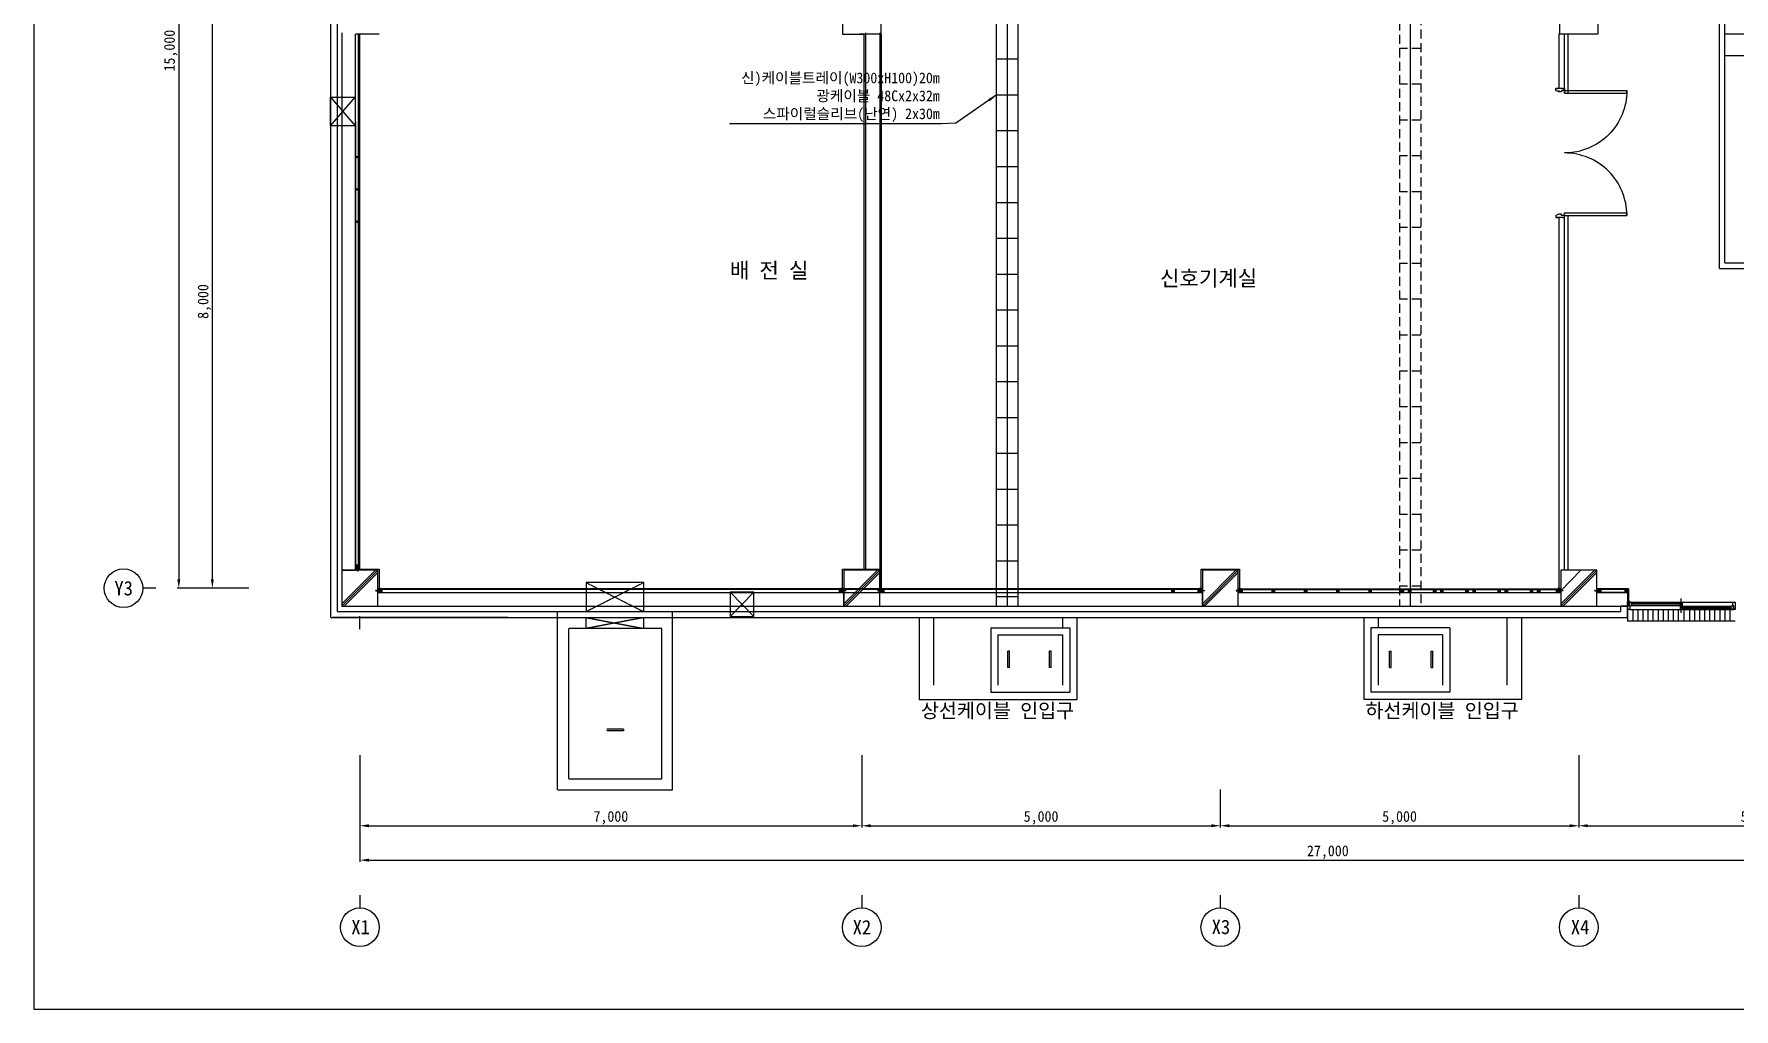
# Model space of a CAD drawing. Header units: millimetres. Extents: x 201927 to 251817, y -167087 to -100284.
# Drawn here: x 204098 to 227809, y -167087 to -153485 of the extents above; entities that cross this region are included whole.
import ezdxf
from ezdxf.enums import TextEntityAlignment as Align

# ---------------------------------------------------------------- set-up
doc = ezdxf.new("R2010")
doc.units = ezdxf.units.MM
doc.linetypes.add('HIDDEN', pattern=[0.375, 0.25, -0.125])
doc.linetypes.add('HIDDEN2', pattern=[0.1875, 0.125, -0.0625])
for name, color, linetype in [('TT-CABL', 4, 'Continuous'), ('TT-TRAY', 4, 'Continuous'), ('TZ-BASE', 253, 'Continuous'), ('TZ-DIMS', 1, 'Continuous'), ('TZ-LEAL', 1, 'Continuous'), ('TZ-LEAT', 3, 'Continuous'), ('TZ-TEX2', 3, 'Continuous')]:
    doc.layers.add(name, color=color, linetype=linetype)
doc.layers.add('TX-PAPR', color=2, linetype='Continuous', plot=False)
doc.styles.get("Standard").update_dxf_attribs({"font": 'GulimChe.ttf'})
doc.linetypes.add('BATTINB', pattern='A,0,-0.0025,[134,GulimChe.ttf,S=0.0025,R=0,X=-0.0025,Y=0.01],-0.005,[134,GulimChe.ttf,S=0.0025,R=180,X=0.0025,Y=0.01],-0.0025', length=0.01)
doc.dimstyles.new('D50', dxfattribs={"dimscale": 50, "dimtxt": 3, "dimasz": 2.5, "dimexe": 0.5, "dimexo": 0.5, "dimgap": 0.5, "dimtad": 1, "dimdec": 0, "dimzin": 1, "dimdsep": 46, "dimlunit": 6, "dimtxsty": 'Standard', "dimcen": 1, "dimclrd": 1, "dimclre": 1, "dimclrt": 3, "dimadec": 0, "dimazin": 0, "dimtfac": 1, "dimtdec": 0, "dimtix": 1, "dimtmove": 2, "dimatfit": 3, "dimfxl": 0, "dimtvp": 2, "dimlwd": -1, "dimlwe": -1, "dimarcsym": 0})

# ---------------------------------------------------------------- blocks, each defined once
blk = doc.blocks.new('*D13')
at = {"layer": 'DEFPOINTS', "color": 0, "ltscale": 0.1}
for p in [(225644, -164000), (230644, -164000), (230644, -164530)]:
    blk.add_point(p, dxfattribs=at)
at = {"layer": 'TZ-DIMS', "color": 1, "ltscale": 0.1}
for p, q in [((225644, -164025), (225644, -164555)), ((230644, -164025), (230644, -164555)), ((225769, -164530), (230519, -164530))]:
    blk.add_line(p, q, dxfattribs=at)
for points in [[(225769, -164509), (225769, -164551), (225644, -164530)], [(230519, -164509), (230519, -164551), (230644, -164530)]]:
    blk.add_solid(points, dxfattribs=at)
at = {"layer": 'TZ-DIMS', "color": 3, "ltscale": 0.1, "insert": (228144, -164419), "char_height": 150, "attachment_point": 5}
blk.add_mtext('5,000', dxfattribs=at)
blk = doc.blocks.new('*D14')
at = {"layer": 'DEFPOINTS', "color": 0, "ltscale": 0.1}
for p in [(215644, -163971), (220644, -164000), (220644, -164530)]:
    blk.add_point(p, dxfattribs=at)
at = {"layer": 'TZ-DIMS', "color": 1, "ltscale": 0.1}
for p, q in [((215644, -163996), (215644, -164555)), ((220644, -164025), (220644, -164555)), ((215769, -164530), (220519, -164530))]:
    blk.add_line(p, q, dxfattribs=at)
for points in [[(215769, -164509), (215769, -164551), (215644, -164530)], [(220519, -164509), (220519, -164551), (220644, -164530)]]:
    blk.add_solid(points, dxfattribs=at)
at = {"layer": 'TZ-DIMS', "color": 3, "ltscale": 0.1, "insert": (218144, -164419), "char_height": 150, "attachment_point": 5}
blk.add_mtext('5,000', dxfattribs=at)
blk = doc.blocks.new('*D15')
at = {"layer": 'DEFPOINTS', "color": 0, "ltscale": 0.1}
for p in [(220644, -164000), (225644, -164000), (225644, -164530)]:
    blk.add_point(p, dxfattribs=at)
at = {"layer": 'TZ-DIMS', "color": 1, "ltscale": 0.1}
for p, q in [((220644, -164025), (220644, -164555)), ((225644, -164025), (225644, -164555)), ((220769, -164530), (225519, -164530))]:
    blk.add_line(p, q, dxfattribs=at)
for points in [[(220769, -164509), (220769, -164551), (220644, -164530)], [(225519, -164509), (225519, -164551), (225644, -164530)]]:
    blk.add_solid(points, dxfattribs=at)
at = {"layer": 'TZ-DIMS', "color": 3, "ltscale": 0.1, "insert": (223144, -164419), "char_height": 150, "attachment_point": 5}
blk.add_mtext('5,000', dxfattribs=at)
blk = doc.blocks.new('*D16')
at = {"layer": 'DEFPOINTS', "color": 0, "ltscale": 0.1}
for p in [(225644, -163520), (230644, -163520), (230644, -164530)]:
    blk.add_point(p, dxfattribs=at)
at = {"layer": 'TZ-DIMS', "color": 1, "ltscale": 0.1}
for p, q in [((225644, -163545), (225644, -164555)), ((230644, -163545), (230644, -164555)), ((225769, -164530), (230519, -164530))]:
    blk.add_line(p, q, dxfattribs=at)
for points in [[(225769, -164509), (225769, -164551), (225644, -164530)], [(230519, -164509), (230519, -164551), (230644, -164530)]]:
    blk.add_solid(points, dxfattribs=at)
at = {"layer": 'TZ-DIMS', "color": 3, "ltscale": 0.1, "insert": (228144, -164419), "char_height": 150, "attachment_point": 5}
blk.add_mtext('5,000', dxfattribs=at)
blk = doc.blocks.new('*D18')
at = {"layer": 'DEFPOINTS', "color": 0, "ltscale": 0.1}
for p in [(208644, -163520), (235644, -163520), (235644, -165010)]:
    blk.add_point(p, dxfattribs=at)
at = {"layer": 'TZ-DIMS', "color": 1, "ltscale": 0.1}
for p, q in [((208644, -163545), (208644, -165035)), ((235644, -163545), (235644, -165035)), ((208769, -165010), (235519, -165010))]:
    blk.add_line(p, q, dxfattribs=at)
for points in [[(208769, -164989), (208769, -165031), (208644, -165010)], [(235519, -164989), (235519, -165031), (235644, -165010)]]:
    blk.add_solid(points, dxfattribs=at)
at = {"layer": 'TZ-DIMS', "color": 3, "ltscale": 0.1, "insert": (222144, -164899), "char_height": 150, "attachment_point": 5}
blk.add_mtext('27,000', dxfattribs=at)
blk = doc.blocks.new('*D6')
at = {"layer": 'DEFPOINTS', "color": 0, "ltscale": 0.1}
for p in [(206586, -153217), (207119, -153217), (207119, -161217)]:
    blk.add_point(p, dxfattribs=at)
at = {"layer": 'TZ-DIMS', "color": 1, "ltscale": 0.1}
for p, q in [((207094, -153217), (206561, -153217)), ((206586, -161092), (206586, -153342)), ((207094, -161217), (206561, -161217))]:
    blk.add_line(p, q, dxfattribs=at)
for points in [[(206565, -153342), (206607, -153342), (206586, -153217)], [(206565, -161092), (206607, -161092), (206586, -161217)]]:
    blk.add_solid(points, dxfattribs=at)
at = {"layer": 'TZ-DIMS', "color": 3, "ltscale": 0.1, "insert": (206475, -157217), "char_height": 150, "attachment_point": 5, "rotation": 90}
blk.add_mtext('8,000', dxfattribs=at)
blk = doc.blocks.new('*D8')
at = {"layer": 'DEFPOINTS', "color": 0, "ltscale": 0.1}
for p in [(206919, -146217), (206118, -161217), (206919, -161217)]:
    blk.add_point(p, dxfattribs=at)
at = {"layer": 'TZ-DIMS', "color": 1, "ltscale": 0.1}
for p, q in [((206894, -146217), (206093, -146217)), ((206118, -146342), (206118, -161092)), ((206894, -161217), (206093, -161217))]:
    blk.add_line(p, q, dxfattribs=at)
for points in [[(206097, -146342), (206139, -146342), (206118, -146217)], [(206097, -161092), (206139, -161092), (206118, -161217)]]:
    blk.add_solid(points, dxfattribs=at)
at = {"layer": 'TZ-DIMS', "color": 3, "ltscale": 0.1, "insert": (206007, -153717), "char_height": 150, "attachment_point": 5, "rotation": 90}
blk.add_mtext('15,000', dxfattribs=at)
blk = doc.blocks.new('*D9')
at = {"layer": 'DEFPOINTS', "color": 0, "ltscale": 0.1}
for p in [(208644, -163520), (215644, -163520), (215644, -164530)]:
    blk.add_point(p, dxfattribs=at)
at = {"layer": 'TZ-DIMS', "color": 1, "ltscale": 0.1}
for p, q in [((208644, -163545), (208644, -164555)), ((215644, -163545), (215644, -164555)), ((208769, -164530), (215519, -164530))]:
    blk.add_line(p, q, dxfattribs=at)
for points in [[(208769, -164509), (208769, -164551), (208644, -164530)], [(215519, -164509), (215519, -164551), (215644, -164530)]]:
    blk.add_solid(points, dxfattribs=at)
at = {"layer": 'TZ-DIMS', "color": 3, "ltscale": 0.1, "insert": (212144, -164419), "char_height": 150, "attachment_point": 5}
blk.add_mtext('7,000', dxfattribs=at)

msp = doc.modelspace()

# ---------------------------------------------------------------- hatches: boundary and pattern name
at = {"layer": 'TZ-BASE', "linetype": 'BATTINB'}
h = msp.add_hatch(dxfattribs=at)
h.set_pattern_fill('_U', color=256, scale=2, angle=225, style=0, double=1, pattern_type=0)
h.set_pattern_definition([(45, (-601729.8456, 824182.8697), (-1.4142135624, 1.4142135624), []), (135, (-601729.8456, 824182.8697), (-1.4142135624, -1.4142135624), [])])
edge = h.paths.add_edge_path()
edge.add_line((226336.9, -161411.9), (226352.8, -161411.9))
edge.add_arc((226363.1, -161403.7), 13.2, 181.63491, 218.57879, ccw=False)
edge.add_arc((226362.5, -161403.7), 12.6, 140.53213, 181.48929, ccw=False)
edge.add_line((226352.8, -161395.7), (226336.9, -161395.7))
edge.add_line((226336.9, -161395.7), (226336.9, -161411.9))

# ---------------------------------------------------------------- linework, layer by layer
at = {"layer": 'TT-CABL', "linetype": 'HIDDEN'}
for points in [[(225031.6, -149610.9), (225031.6, -148988), (217670, -148988), (217670, -161467.1)], [(225031.6, -150210.9), (225031.6, -150836.4), (223291.7, -150836.4), (223291.7, -161466.9)]]:
    msp.add_lwpolyline(points, dxfattribs=at)
at = {"layer": 'TT-TRAY'}
for points in [[(225181.6, -149610.9), (225181.6, -148838), (217520, -148838), (217520, -161467.1)], [(224881.6, -149610.9), (224881.6, -149138), (217820, -149138), (217820, -161467.1)], [(217820, -153838), (217520, -153838)], [(217820, -154338), (217520, -154338)], [(217820, -154838), (217520, -154838)], [(217820, -155338), (217520, -155338)], [(217820, -155838), (217520, -155838)], [(217820, -156338), (217520, -156338)], [(217820, -156838), (217520, -156838)], [(217820, -157338), (217520, -157338)], [(217820, -157838), (217520, -157838)], [(217820, -158338), (217520, -158338)], [(217820, -158838), (217520, -158838)], [(217820, -159338), (217520, -159338)], [(217820, -159838), (217520, -159838)], [(217820, -160338), (217520, -160338)], [(217820, -160838), (217520, -160838)], [(217820, -161338), (217520, -161338)]]:
    msp.add_lwpolyline(points, dxfattribs=at)
at = {"layer": 'TT-TRAY', "linetype": 'HIDDEN2', "ltscale": 1000}
for points in [[(224881.6, -150210.9), (224881.6, -150686.4), (223141.7, -150686.4), (223141.7, -161466.9)], [(225181.6, -150210.9), (225181.6, -150986.4), (223441.7, -150986.4), (223441.7, -161466.9)], [(223441.7, -153686.4), (223141.7, -153686.4)], [(223441.7, -154186.4), (223141.7, -154186.4)], [(223441.7, -154686.4), (223141.7, -154686.4)], [(223441.7, -155186.4), (223141.7, -155186.4)], [(223441.7, -155686.4), (223141.7, -155686.4)], [(223441.7, -156186.4), (223141.7, -156186.4)], [(223441.7, -156686.4), (223141.7, -156686.4)], [(223441.7, -157186.4), (223141.7, -157186.4)], [(223441.7, -157686.4), (223141.7, -157686.4)], [(223441.7, -158186.4), (223141.7, -158186.4)], [(223441.7, -158686.4), (223141.7, -158686.4)], [(223441.7, -159186.4), (223141.7, -159186.4)], [(223441.7, -159686.4), (223141.7, -159686.4)], [(223441.7, -160186.4), (223141.7, -160186.4)], [(223441.7, -160686.4), (223141.7, -160686.4)], [(223441.7, -161186.4), (223141.7, -161186.4)]]:
    msp.add_lwpolyline(points, dxfattribs=at)
at = {"layer": 'TX-PAPR'}
msp.add_lwpolyline([(204098.4, -167086.7), (243898.4, -167086.7), (243898.4, -141286.7), (204098.4, -141286.7)], close=True, dxfattribs=at)
at = {"layer": 'TZ-BASE'}
for p, q in [((208235.6, -145806.9), (208235.6, -161626.9)), ((208325.6, -145896.9), (208325.6, -161542.9)), ((208393.3, -153467.2), (208393.4, -160967.2)), ((208624.3, -160930.3), (208624.3, -153485.2)), ((208637.8, -160950.3), (208637.8, -153485.2)), ((215693.6, -153467.2), (215693.9, -160966.9)), ((215893.6, -153467.2), (215893.6, -160966.9)), ((208235.3, -154367.3), (208235.3, -161627.2)), ((208325.3, -154467.3), (208325.3, -161537.2)), ((208584.3, -154500.2), (208584, -154500.2)), ((208584.3, -154539.2), (208584.3, -154500.2)), ((208583.3, -154712.2), (208583.3, -160967.2)), ((208583.6, -160910.7), (208583.6, -160950)), ((208583.6, -160950), (208639.1, -160950)), ((208584.6, -160910), (208584.3, -160910)), ((208584.6, -160949), (208584.6, -160910)), ((208637.4, -160949), (208584.6, -160949)), ((208624.6, -160930), (208638.1, -160930)), ((208638.4, -160910), (208638.1, -160910)), ((208638.1, -160910), (208638.1, -160948.3)), ((208639.1, -160950), (208639.1, -160910.7)), ((208893.6, -161276.9), (208893.6, -161221.9)), ((208893.6, -161221.9), (208932.9, -161221.9)), ((208894.6, -161223.6), (208894.6, -161275.2)), ((208933.6, -161222.9), (208895.3, -161222.9)), ((208913.6, -161235.9), (208913.6, -161222.9)), ((208951.6, -161223.1), (208951.6, -161223.4)), ((215353.6, -161222.9), (215391.9, -161222.9)), ((215393.6, -161221.9), (215354.3, -161221.9)), ((215373.6, -161235.9), (215373.6, -161222.9)), ((215392.6, -161223.6), (215392.6, -161275.2)), ((215393.6, -161276.9), (215393.6, -161221.9)), ((215893.6, -161276.9), (215893.6, -161221.9)), ((215893.6, -161221.9), (215932.9, -161221.9)), ((215894.6, -161223.6), (215894.6, -161275.2)), ((215933.6, -161222.9), (215895.3, -161222.9)), ((215913.6, -161235.9), (215913.6, -161222.9)), ((220353.9, -161222.9), (220392.2, -161222.9)), ((220393.9, -161221.9), (220354.6, -161221.9)), ((220373.9, -161235.9), (220373.9, -161222.9)), ((220392.9, -161223.6), (220392.9, -161275.2)), ((220393.9, -161276.9), (220393.9, -161221.9)), ((220893.9, -161276.9), (220893.9, -161221.9)), ((220893.9, -161221.9), (220933.2, -161221.9)), ((220894.9, -161223.6), (220894.9, -161275.2)), ((220933.9, -161222.9), (220895.6, -161222.9)), ((220913.9, -161235.9), (220913.9, -161222.9)), ((225353.9, -161222.9), (225392.2, -161222.9)), ((225393.9, -161221.9), (225354.6, -161221.9)), ((225373.9, -161235.9), (225373.9, -161222.9)), ((225392.9, -161223.6), (225392.9, -161275.2)), ((225393.9, -161276.9), (225393.9, -161221.9)), ((225893.9, -161276.9), (225893.9, -161221.9)), ((225893.9, -161221.9), (225933.2, -161221.9)), ((225894.9, -161223.6), (225894.9, -161275.2)), ((225933.9, -161222.9), (225895.6, -161222.9)), ((225913.9, -161235.9), (225913.9, -161222.9)), ((225951.9, -161223.1), (225951.9, -161223.4)), ((226323.9, -161222.9), (226323.9, -161235.9)), ((226336.9, -161222.9), (226336.9, -161411.9)), ((208932.9, -161276.9), (208893.6, -161276.9)), ((208893.6, -161466.9), (226323.9, -161466.9)), ((208895.3, -161275.9), (208933.6, -161275.9)), ((208932.9, -161276.9), (220393.9, -161276.9)), ((208933.6, -161275.9), (208933.6, -161276.2)), ((215391.9, -161275.9), (215353.6, -161275.9)), ((215353.6, -161275.9), (215353.6, -161276.2)), ((215354.3, -161276.9), (215393.6, -161276.9)), ((215932.9, -161276.9), (215893.6, -161276.9)), ((215895.3, -161275.9), (215933.6, -161275.9)), ((215933.6, -161275.9), (215933.6, -161276.2)), ((220392.2, -161275.9), (220353.9, -161275.9)), ((220353.9, -161275.9), (220353.9, -161276.2)), ((220354.6, -161276.9), (220393.9, -161276.9)), ((220893.9, -161276.9), (225393.9, -161276.9)), ((220933.2, -161276.9), (220893.9, -161276.9)), ((220895.6, -161275.9), (220933.9, -161275.9)), ((220933.9, -161275.9), (220933.9, -161276.2)), ((221383.9, -161275.9), (221383.9, -161276.2)), ((221833.9, -161275.9), (221833.9, -161276.2)), ((222283.9, -161275.9), (222283.9, -161276.2)), ((222733.9, -161275.9), (222733.9, -161276.2)), ((223183.9, -161275.9), (223183.9, -161276.2)), ((223283.9, -161275.6), (223283.9, -161275.9)), ((223633.9, -161275.9), (223633.9, -161276.2)), ((223733.9, -161275.6), (223733.9, -161275.9)), ((224083.9, -161275.9), (224083.9, -161276.2)), ((224183.9, -161275.6), (224183.9, -161275.9)), ((224533.9, -161275.9), (224533.9, -161276.2)), ((224633.9, -161275.6), (224633.9, -161275.9)), ((224983.9, -161275.9), (224983.9, -161276.2)), ((225083.9, -161275.6), (225083.9, -161275.9)), ((225392.2, -161275.9), (225353.9, -161275.9)), ((225353.9, -161275.9), (225353.9, -161276.2)), ((225354.6, -161276.9), (225393.9, -161276.9)), ((225893.9, -161276.9), (226323.9, -161276.9)), ((225933.2, -161276.9), (225893.9, -161276.9)), ((225895.6, -161275.9), (225933.9, -161275.9)), ((226323.9, -161235.9), (225913.9, -161235.9)), ((226323.9, -161275.9), (225913.9, -161275.9)), ((225933.9, -161275.9), (225933.9, -161276.2)), ((226223.9, -161466.9), (226223.9, -161542.9)), ((226323.9, -161276.9), (226323.9, -161466.9)), ((226323.9, -161286.9), (226323.9, -161436.9)), ((226323.9, -161466.9), (226323.9, -161626.9)), ((226341.3, -161411.9), (227793.9, -161411.9)), ((226344.5, -161416.7), (226344.5, -161456.7)), ((226344.5, -161416.7), (226382.5, -161416.7)), ((226344.5, -161456.7), (226382.5, -161456.7)), ((226382.5, -161432), (226377, -161433.8)), ((226377, -161440.2), (226377, -161433.8)), ((226382.5, -161442), (226377, -161440.2)), ((227059.8, -161435), (226379, -161435)), ((226379, -161439), (226379, -161435)), ((227059.8, -161439), (226379, -161439)), ((226382.5, -161416.7), (227056.4, -161416.7)), ((226382.5, -161416.7), (226382.5, -161432)), ((226382.5, -161431.2), (226385.3, -161432.6)), ((226382.5, -161442.8), (226385.3, -161441.4)), ((226382.5, -161442), (226382.5, -161456.7)), ((226382.5, -161456.7), (227056.4, -161456.7)), ((226385.3, -161432.6), (226385.8, -161433.6)), ((226385.3, -161441.4), (226385.8, -161440.4)), ((226385.8, -161433.6), (226386.3, -161435)), ((226385.8, -161440.4), (226386.3, -161439)), ((227053.1, -161433.6), (227052.5, -161435)), ((227053.1, -161440.4), (227052.5, -161439)), ((227053.6, -161432.6), (227053.1, -161433.6)), ((227053.6, -161441.4), (227053.1, -161440.4)), ((227056.4, -161431.2), (227053.6, -161432.6)), ((227056.4, -161442.8), (227053.6, -161441.4)), ((227056.4, -161432), (227056.4, -161416.7)), ((227091.4, -161416.7), (227056.4, -161416.7)), ((227056.4, -161432), (227061.9, -161433.8)), ((227056.4, -161442), (227061.9, -161440.2)), ((227056.4, -161456.7), (227056.4, -161442)), ((227091.4, -161456.7), (227056.4, -161456.7)), ((227059.8, -161439), (227059.8, -161435)), ((227061.9, -161440.2), (227061.9, -161433.8)), ((227073.9, -161561.9), (227073.9, -161361.9)), ((227091.4, -161456.7), (227091.4, -161416.7)), ((208236.2, -161626.9), (226323.9, -161626.9)), ((210712.4, -161627.2), (208260.8, -161627.2)), ((208325.6, -161542.9), (226223.9, -161542.9)), ((208644.2, -161787.6), (208644.2, -161607.6)), ((226323.9, -161576.9), (226323.9, -161676.9)), ((227823.9, -161676.9), (226323.9, -161676.9)), ((226353.8, -161511.9), (227806.5, -161511.9)), ((226398.9, -161511.9), (226398.9, -161676.9)), ((226468.9, -161511.9), (226468.9, -161676.9)), ((226538.9, -161511.9), (226538.9, -161676.9)), ((226608.9, -161511.9), (226608.9, -161676.9)), ((226678.9, -161511.9), (226678.9, -161676.9)), ((226748.9, -161511.9), (226748.9, -161676.9)), ((226818.9, -161511.9), (226818.9, -161676.9)), ((226888.9, -161511.9), (226888.9, -161676.9)), ((226958.9, -161511.9), (226958.9, -161676.9)), ((227028.9, -161511.9), (227028.9, -161676.9)), ((227056.4, -161467.1), (227056.4, -161507.1)), ((227056.4, -161467.1), (227091.4, -161467.1)), ((227056.4, -161507.1), (227091.4, -161507.1)), ((227091.4, -161481.8), (227085.8, -161483.6)), ((227085.8, -161483.6), (227085.8, -161490)), ((227091.4, -161491.8), (227085.8, -161490)), ((227087.9, -161484.8), (227087.9, -161488.8)), ((227087.9, -161484.8), (227768.7, -161484.8)), ((227087.9, -161488.8), (227768.7, -161488.8)), ((227091.4, -161467.1), (227091.4, -161481.8)), ((227091.4, -161467.1), (227765.2, -161467.1)), ((227091.4, -161481), (227094.1, -161482.4)), ((227091.4, -161492.6), (227094.1, -161491.2)), ((227091.4, -161491.8), (227091.4, -161507.1)), ((227091.4, -161507.1), (227765.2, -161507.1)), ((227094.1, -161482.4), (227094.6, -161483.4)), ((227094.1, -161491.2), (227094.6, -161490.2)), ((227094.6, -161483.4), (227095.2, -161484.8)), ((227094.6, -161490.2), (227095.2, -161488.8)), ((227108.9, -161511.9), (227108.9, -161676.9)), ((227188.9, -161511.9), (227188.9, -161676.9)), ((227258.9, -161511.9), (227258.9, -161676.9)), ((227328.9, -161511.9), (227328.9, -161676.9)), ((227398.9, -161511.9), (227398.9, -161676.9)), ((227468.9, -161511.9), (227468.9, -161676.9)), ((227538.9, -161511.9), (227538.9, -161676.9)), ((227608.9, -161511.9), (227608.9, -161676.9)), ((227678.9, -161511.9), (227678.9, -161676.9)), ((227748.9, -161511.9), (227748.9, -161676.9)), ((227761.9, -161483.4), (227761.4, -161484.8)), ((227761.9, -161490.2), (227761.4, -161488.8)), ((227762.4, -161482.4), (227761.9, -161483.4)), ((227762.4, -161491.2), (227761.9, -161490.2)), ((227765.2, -161481), (227762.4, -161482.4)), ((227765.2, -161492.6), (227762.4, -161491.2)), ((227803.2, -161467.1), (227765.2, -161467.1)), ((227765.2, -161481.8), (227765.2, -161467.1)), ((227765.2, -161481.8), (227770.7, -161483.6)), ((227765.2, -161491.8), (227770.7, -161490)), ((227765.2, -161507.1), (227765.2, -161491.8)), ((227803.2, -161507.1), (227765.2, -161507.1)), ((227768.7, -161484.8), (227768.7, -161488.8)), ((227770.7, -161483.6), (227770.7, -161490)), ((227803.2, -161507.1), (227803.2, -161467.1)), ((212319.5, -163181.7), (212089.2, -163181.7)), ((212319.5, -163181.7), (212089.2, -163181.7)), ((212319.5, -163204.4), (212089.2, -163204.4)), ((212319.5, -163204.4), (212089.2, -163204.4)), ((212319.5, -163181.7), (212319.5, -163204.4)), ((212319.5, -163181.7), (212319.5, -163204.4))]:
    msp.add_line(p, q, dxfattribs=at)
at = {"layer": 'TZ-BASE', "ltscale": 0.1}
for p, q in [((227605.9, -156754.9), (227605.9, -152766.9)), ((227681.9, -156678.9), (227681.9, -152766.9)), ((225368.6, -154244.8), (225368.6, -153484.9)), ((225444.6, -154309.8), (225444.6, -153484.9)), ((225494.6, -154309.8), (225494.6, -153484.9)), ((227681.9, -153484.9), (235143.9, -153484.9)), ((227681.9, -153784.9), (228181.9, -153784.9)), ((225419.6, -154244.8), (225324.6, -154244.8)), ((225368.6, -154289.8), (225368.6, -154274.8)), ((225419.6, -156044.8), (225324.6, -156044.8)), ((225368.6, -161221.9), (225368.6, -156044.8)), ((225444.6, -160966.9), (225444.6, -156014.8)), ((225494.6, -160966.9), (225494.6, -156014.8)), ((227681.9, -156678.9), (235643.9, -156678.9)), ((227605.9, -156754.9), (235643.9, -156754.9)), ((208393.6, -160966.9), (208583.6, -160966.9)), ((220375.9, -161222.9), (208913.6, -161222.9)), ((220913.9, -161222.9), (225373.9, -161222.9)), ((226336.9, -161222.9), (225933.9, -161222.9)), ((220375.9, -161235.9), (208953.6, -161235.9)), ((215393.6, -161466.9), (215393.6, -161276.9)), ((220393.9, -161466.9), (220393.9, -161276.9)), ((220953.9, -161235.9), (225333.9, -161235.9)), ((220953.9, -161275.9), (225333.9, -161275.9)), ((226323.9, -161466.9), (226223.9, -161466.9)), ((226223.9, -161466.9), (226223.9, -161542.9)), ((226323.9, -161626.9), (226323.9, -161466.9)), ((210343.3, -161627.2), (208743.3, -161627.2)), ((211401.7, -164027.2), (211401.7, -161537.2)), ((213004.3, -164027.2), (213004.3, -161537.2)), ((211404.1, -164027.2), (213004.3, -164027.2))]:
    msp.add_line(p, q, dxfattribs=at)
at = {"layer": 'TZ-BASE', "linetype": 'BATTINB'}
for p, q in [((215911.6, -152949.2), (215911.6, -153485.2)), ((215911.6, -152949.2), (215911.6, -153485.2)), ((208911.3, -153485.2), (208583.3, -153485.2)), ((208583.3, -160950.3), (208583.3, -153485.2)), ((208643.8, -160949.2), (208643.8, -153485.2)), ((215375.9, -153485.2), (215675.9, -153485.2)), ((215911.6, -153485.2), (215611.9, -153485.2)), ((215675.9, -160948.9), (215675.9, -153485.2)), ((215911.9, -153485.2), (215911.9, -161221.9)), ((208235.6, -154367), (208575.6, -154767)), ((208235.6, -154767), (208575.6, -154367)), ((208583.3, -154730.2), (208583.3, -160950.3)), ((208584.3, -155182.2), (208624.3, -155222.2)), ((208624.3, -155182.2), (208584.3, -155222.2)), ((208584.3, -155632.2), (208624.3, -155672.2)), ((208624.3, -155632.2), (208584.3, -155672.2)), ((208584.3, -156082.2), (208624.3, -156122.2)), ((208624.3, -156082.2), (208584.3, -156122.2)), ((208893.6, -160966.9), (208393.6, -161466.9)), ((208861.8, -160966.9), (208393.6, -161435.1)), ((208583.6, -160950), (208638.1, -160950)), ((208584.6, -160930), (208624.6, -160890)), ((208624.6, -160930), (208584.6, -160890)), ((208601.6, -160948.9), (208638.1, -160948.9)), ((208639.1, -160948.9), (208913.6, -160948.9)), ((208911.6, -160948.9), (208911.6, -161221.9)), ((215375.6, -161221.9), (215375.6, -160948.9)), ((215375.6, -160948.9), (215911.6, -160948.9)), ((215893.6, -160966.9), (215393.6, -161466.9)), ((215861.8, -160966.9), (215393.6, -161435.1)), ((215911.6, -160948.9), (215911.6, -161221.9)), ((220375.9, -161221.9), (220375.9, -160948.9)), ((220375.9, -160948.9), (220911.9, -160948.9)), ((220893.9, -160966.9), (220393.9, -161466.9)), ((220862.1, -160966.9), (220393.9, -161435.1)), ((220911.9, -160948.9), (220911.9, -161221.9)), ((225386.9, -161258.9), (225675.9, -160959.6)), ((225893.9, -160966.9), (225393.9, -161466.9)), ((225862.1, -160966.9), (225393.9, -161435.1)), ((208893.6, -160998.7), (208425.4, -161466.9)), ((215893.6, -160998.7), (215425.4, -161466.9)), ((220893.9, -160998.7), (220425.7, -161466.9)), ((225893.9, -160998.7), (225425.7, -161466.9)), ((208913.6, -161275.9), (208953.6, -161235.9)), ((208913.6, -161235.9), (208953.6, -161275.9)), ((214138.5, -161612), (213808.5, -161272)), ((213808.5, -161612), (214138.5, -161272)), ((215333.6, -161275.9), (215373.6, -161235.9)), ((215333.6, -161235.9), (215373.6, -161275.9)), ((215953.6, -161275.9), (215913.6, -161235.9)), ((215953.6, -161235.9), (215913.6, -161275.9)), ((219963.9, -161275.9), (220003.9, -161235.9)), ((219963.9, -161235.9), (220003.9, -161275.9)), ((219963.9, -161275.9), (220003.9, -161235.9)), ((219963.9, -161235.9), (220003.9, -161275.9)), ((220333.9, -161275.9), (220373.9, -161235.9)), ((220333.9, -161235.9), (220373.9, -161275.9)), ((220953.9, -161275.9), (220913.9, -161235.9)), ((220953.9, -161235.9), (220913.9, -161275.9)), ((221403.9, -161275.9), (221363.9, -161235.9)), ((221403.9, -161235.9), (221363.9, -161275.9)), ((221853.9, -161275.9), (221813.9, -161235.9)), ((221853.9, -161235.9), (221813.9, -161275.9)), ((222303.9, -161275.9), (222263.9, -161235.9)), ((222303.9, -161235.9), (222263.9, -161275.9)), ((222753.9, -161275.9), (222713.9, -161235.9)), ((222753.9, -161235.9), (222713.9, -161275.9)), ((223203.9, -161275.9), (223163.9, -161235.9)), ((223203.9, -161235.9), (223163.9, -161275.9)), ((223303.9, -161275.6), (223263.9, -161235.6)), ((223303.9, -161235.6), (223263.9, -161275.6)), ((223653.9, -161275.9), (223613.9, -161235.9)), ((223653.9, -161235.9), (223613.9, -161275.9)), ((223753.9, -161275.6), (223713.9, -161235.6)), ((223753.9, -161235.6), (223713.9, -161275.6)), ((224103.9, -161275.9), (224063.9, -161235.9)), ((224103.9, -161235.9), (224063.9, -161275.9)), ((224203.9, -161275.6), (224163.9, -161235.6)), ((224203.9, -161235.6), (224163.9, -161275.6)), ((224553.9, -161275.9), (224513.9, -161235.9)), ((224553.9, -161235.9), (224513.9, -161275.9)), ((224653.9, -161275.6), (224613.9, -161235.6)), ((224653.9, -161235.6), (224613.9, -161275.6)), ((225003.9, -161275.9), (224963.9, -161235.9)), ((225003.9, -161235.9), (224963.9, -161275.9)), ((225103.9, -161275.6), (225063.9, -161235.6)), ((225103.9, -161235.6), (225063.9, -161275.6)), ((225913.9, -161275.9), (225953.9, -161235.9)), ((225913.9, -161235.9), (225953.9, -161275.9)), ((226283.9, -161275.9), (226323.9, -161235.9)), ((226283.9, -161235.9), (226323.9, -161275.9)), ((216443.3, -161627.1), (216443.3, -162767.1)), ((216643.3, -161627.1), (216643.3, -162567.1)), ((218443.3, -161627.1), (218443.3, -161767.1)), ((218643.3, -161627.1), (218643.3, -162767.1)), ((222643.9, -161626.9), (222643.9, -162766.9)), ((222843.9, -161626.9), (222843.9, -161766.9)), ((224643.9, -162566.9), (224643.9, -161626.9)), ((224843.9, -161626.9), (224843.9, -162766.9)), ((217443.3, -161767.1), (217443.3, -162667.1)), ((217443.3, -161767.1), (218543.3, -161767.1)), ((217543.3, -161866.8), (217543.1, -162567.1)), ((217543.3, -161866.8), (218443.3, -161866.8)), ((218443.3, -161866.8), (218443.1, -162567.1)), ((218543.3, -161767.1), (218543.3, -162667.1)), ((223843.9, -161766.9), (222743.9, -161766.9)), ((222743.9, -161766.9), (222743.9, -162666.9)), ((223743.9, -161866.5), (222843.9, -161866.5)), ((222843.9, -161866.5), (222843.9, -162566.9)), ((223743.9, -161866.5), (223743.9, -162566.9)), ((223843.9, -161766.9), (223843.9, -162666.9)), ((217679.7, -162321.3), (217679.7, -162094.1)), ((217702.4, -162094.1), (217679.7, -162094.1)), ((217702.4, -162321.3), (217702.4, -162094.1)), ((218261.5, -162321.3), (218261.5, -162094.1)), ((218284.2, -162094.1), (218261.5, -162094.1)), ((218284.2, -162321.3), (218284.2, -162094.1)), ((223003, -162321.1), (223003, -162093.8)), ((223003, -162093.8), (223025.7, -162093.8)), ((223025.7, -162321.1), (223025.7, -162093.8)), ((223584.8, -162321.1), (223584.8, -162093.8)), ((223584.8, -162093.8), (223607.5, -162093.8)), ((223607.5, -162321.1), (223607.5, -162093.8)), ((217702.4, -162321.3), (217679.7, -162321.3)), ((218284.2, -162321.3), (218261.5, -162321.3)), ((223003, -162321.1), (223025.7, -162321.1)), ((223584.8, -162321.1), (223607.5, -162321.1)), ((216443.3, -162767.1), (218643.3, -162767.1)), ((217443.3, -162667.1), (218543.3, -162667.1)), ((224843.9, -162766.9), (222643.9, -162766.9)), ((223843.9, -162666.9), (222743.9, -162666.9))]:
    msp.add_line(p, q, dxfattribs=at)
at = {"layer": 'TZ-BASE', "linetype": 'HIDDEN', "ltscale": 8}
for p, q in [((211801.5, -161138.9), (212601.7, -161542.9)), ((212601.7, -161138.9), (211801.7, -161542.9)), ((211801.5, -161627.2), (212601.5, -161777.2)), ((212601.5, -161627.2), (211801.5, -161777.2))]:
    msp.add_line(p, q, dxfattribs=at)
at = {"layer": 'TZ-BASE', "linetype": 'BATTINB', "ltscale": 0.1}
for p, q in [((225333.9, -161235.9), (225373, -161275.9)), ((225373, -161235.9), (225333.9, -161275.9))]:
    msp.add_line(p, q, dxfattribs=at)
at = {"layer": 'TZ-BASE', "linetype": 'BATTINB'}
msp.add_lwpolyline([(215375.6, -146174.9), (215375.6, -146484.9), (215675.9, -146484.9), (215675.9, -152949.2), (215375.9, -152949.2), (215375.9, -153485.2)], dxfattribs=at)
for points in [[(225375.9, -152948.9), (225375.9, -153484.9), (225911.9, -153484.9), (225911.9, -152948.9)], [(208235.6, -154767), (208235.6, -154367), (208575.6, -154367), (208575.6, -154767)], [(213808.5, -161612), (214138.5, -161612), (214138.5, -161272), (213808.5, -161272)]]:
    msp.add_lwpolyline(points, close=True, dxfattribs=at)
at = {"layer": 'TZ-BASE', "ltscale": 0.1}
for points in [[(225414.6, -154244.8), (225444.6, -154244.8), (225444.6, -154274.8), (225404.6, -154274.8), (225404.6, -154289.8), (225364.6, -154289.8), (225324.6, -154274.8), (225324.6, -154244.8), (225354.6, -154244.8)], [(225444.6, -154274.8), (225444.6, -154309.8), (226314.6, -154309.8), (226314.6, -154274.8)], [(225414.6, -156044.8), (225444.6, -156044.8), (225444.6, -156014.8), (225404.6, -156014.8), (225404.6, -155999.8), (225364.6, -155999.8), (225324.6, -156014.8), (225324.6, -156044.8), (225354.6, -156044.8)], [(225444.6, -156014.8), (225444.6, -155979.8), (226314.6, -155979.8), (226314.6, -156014.8)]]:
    msp.add_lwpolyline(points, dxfattribs=at)
for points in [[(225444.6, -154274.8), (226314.6, -154274.8, -0.4142136), (225444.6, -155144.8, -0.4142136)], [(225444.6, -156014.8), (226314.6, -156014.8, 0.4142136), (225444.6, -155144.8, 0.4142136)]]:
    msp.add_lwpolyline(points, format="xyb", dxfattribs=at)
at = {"layer": 'TZ-BASE'}
for points in [[(208393.6, -161466.9), (208893.6, -161466.9), (208893.6, -160966.9), (208393.6, -160966.9)], [(208584.6, -160890), (208624.6, -160890), (208624.6, -160930), (208584.6, -160930)], [(215393.6, -161466.9), (215893.6, -161466.9), (215893.6, -160966.9), (215393.6, -160966.9)], [(220393.9, -161466.9), (220893.9, -161466.9), (220893.9, -160966.9), (220393.9, -160966.9)], [(225393.9, -161466.9), (225893.9, -161466.9), (225893.9, -160966.9), (225393.9, -160966.9)], [(208953.6, -161275.9), (208953.6, -161235.9), (208913.6, -161235.9), (208913.6, -161275.9)], [(215333.6, -161275.9), (215333.6, -161235.9), (215373.6, -161235.9), (215373.6, -161275.9)], [(215953.6, -161275.9), (215953.6, -161235.9), (215913.6, -161235.9), (215913.6, -161275.9)], [(220003.9, -161275.9), (220003.9, -161235.9), (219963.9, -161235.9), (219963.9, -161275.9)], [(220003.9, -161275.9), (220003.9, -161235.9), (219963.9, -161235.9), (219963.9, -161275.9)], [(220333.9, -161275.9), (220333.9, -161235.9), (220373.9, -161235.9), (220373.9, -161275.9)], [(220953.9, -161275.9), (220953.9, -161235.9), (220913.9, -161235.9), (220913.9, -161275.9)], [(221403.9, -161275.9), (221403.9, -161235.9), (221363.9, -161235.9), (221363.9, -161275.9)], [(221853.9, -161275.9), (221853.9, -161235.9), (221813.9, -161235.9), (221813.9, -161275.9)], [(222303.9, -161275.9), (222303.9, -161235.9), (222263.9, -161235.9), (222263.9, -161275.9)], [(222753.9, -161275.9), (222753.9, -161235.9), (222713.9, -161235.9), (222713.9, -161275.9)], [(223203.9, -161275.9), (223203.9, -161235.9), (223163.9, -161235.9), (223163.9, -161275.9)], [(223303.9, -161275.6), (223303.9, -161235.6), (223263.9, -161235.6), (223263.9, -161275.6)], [(223653.9, -161275.9), (223653.9, -161235.9), (223613.9, -161235.9), (223613.9, -161275.9)], [(223753.9, -161275.6), (223753.9, -161235.6), (223713.9, -161235.6), (223713.9, -161275.6)], [(224103.9, -161275.9), (224103.9, -161235.9), (224063.9, -161235.9), (224063.9, -161275.9)], [(224203.9, -161275.6), (224203.9, -161235.6), (224163.9, -161235.6), (224163.9, -161275.6)], [(224553.9, -161275.9), (224553.9, -161235.9), (224513.9, -161235.9), (224513.9, -161275.9)], [(224653.9, -161275.6), (224653.9, -161235.6), (224613.9, -161235.6), (224613.9, -161275.6)], [(225003.9, -161275.9), (225003.9, -161235.9), (224963.9, -161235.9), (224963.9, -161275.9)], [(225103.9, -161275.6), (225103.9, -161235.6), (225063.9, -161235.6), (225063.9, -161275.6)], [(225333.9, -161275.9), (225333.9, -161235.9), (225373.9, -161235.9), (225373.9, -161275.9)], [(225953.9, -161275.9), (225953.9, -161235.9), (225913.9, -161235.9), (225913.9, -161275.9)], [(226323.9, -161275.9), (226323.9, -161235.9), (226283.9, -161235.9), (226283.9, -161275.9)], [(226323.9, -161411.9), (226341.3, -161411.9), (226341.3, -161460.9), (226353.9, -161460.9), (226353.9, -161463), (226353.9, -161511.9), (226323.9, -161511.9)], [(227823.9, -161511.9), (227806.5, -161511.9), (227806.5, -161462.9), (227793.9, -161462.9), (227793.9, -161460.8), (227793.9, -161411.9), (227823.9, -161411.9)]]:
    msp.add_lwpolyline(points, close=True, dxfattribs=at)
for points in [[(208613.4, -160950), (208613.4, -160959.1), (208608.4, -160956.6), (208608.4, -160950)], [(208613.4, -160964.1), (208608.4, -160961.6), (208608.4, -160958.3), (208613.4, -160960.8), (208613.4, -160964.1)], [(208613.4, -160969.1), (208608.4, -160966.6), (208608.4, -160963.3), (208613.4, -160965.8), (208613.4, -160969.1)], [(208613.4, -160974.5), (208608.4, -160972), (208608.4, -160968.6), (208613.4, -160971.1), (208613.4, -160974.5)], [(208610.9, -160980.3), (208608.4, -160978.1), (208608.4, -160973.7), (208613.4, -160976.2), (208613.4, -160978.1), (208610.9, -160980.3)], [(208863.3, -161249.6), (208865.5, -161252.1), (208869.9, -161252.1), (208867.4, -161247.1), (208865.5, -161247.1), (208863.3, -161249.6)], [(208869.1, -161247.1), (208871.6, -161252.1), (208875, -161252.1), (208872.5, -161247.1), (208869.1, -161247.1)], [(208874.5, -161247.1), (208877, -161252.1), (208880.3, -161252.1), (208877.8, -161247.1), (208874.5, -161247.1)], [(208879.5, -161247.1), (208882, -161252.1), (208885.4, -161252.1), (208882.9, -161247.1), (208879.5, -161247.1)], [(208893.6, -161247.1), (208884.5, -161247.1), (208887, -161252.1), (208893.6, -161252.1)], [(215393.6, -161247.1), (215402.7, -161247.1), (215400.2, -161252.1), (215393.6, -161252.1)], [(215407.7, -161247.1), (215405.2, -161252.1), (215401.9, -161252.1), (215404.4, -161247.1), (215407.7, -161247.1)], [(215412.8, -161247.1), (215410.3, -161252.1), (215406.9, -161252.1), (215409.4, -161247.1), (215412.8, -161247.1)], [(215418.1, -161247.1), (215415.6, -161252.1), (215412.3, -161252.1), (215414.8, -161247.1), (215418.1, -161247.1)], [(215423.9, -161249.6), (215421.7, -161252.1), (215417.3, -161252.1), (215419.8, -161247.1), (215421.7, -161247.1), (215423.9, -161249.6)], [(215863.3, -161249.6), (215865.5, -161252.1), (215869.9, -161252.1), (215867.4, -161247.1), (215865.5, -161247.1), (215863.3, -161249.6)], [(215869.1, -161247.1), (215871.6, -161252.1), (215875, -161252.1), (215872.5, -161247.1), (215869.1, -161247.1)], [(215874.5, -161247.1), (215877, -161252.1), (215880.3, -161252.1), (215877.8, -161247.1), (215874.5, -161247.1)], [(215879.5, -161247.1), (215882, -161252.1), (215885.4, -161252.1), (215882.9, -161247.1), (215879.5, -161247.1)], [(215893.6, -161247.1), (215884.5, -161247.1), (215887, -161252.1), (215893.6, -161252.1)], [(220393.9, -161247.1), (220403, -161247.1), (220400.5, -161252.1), (220393.9, -161252.1)], [(220408, -161247.1), (220405.5, -161252.1), (220402.1, -161252.1), (220404.6, -161247.1), (220408, -161247.1)], [(220413, -161247.1), (220410.5, -161252.1), (220407.2, -161252.1), (220409.7, -161247.1), (220413, -161247.1)], [(220418.4, -161247.1), (220415.9, -161252.1), (220412.5, -161252.1), (220415, -161247.1), (220418.4, -161247.1)], [(220424.2, -161249.6), (220422, -161252.1), (220417.6, -161252.1), (220420.1, -161247.1), (220422, -161247.1), (220424.2, -161249.6)], [(220863.6, -161249.6), (220865.8, -161252.1), (220870.2, -161252.1), (220867.7, -161247.1), (220865.8, -161247.1), (220863.6, -161249.6)], [(220869.4, -161247.1), (220871.9, -161252.1), (220875.2, -161252.1), (220872.8, -161247.1), (220869.4, -161247.1)], [(220874.8, -161247.1), (220877.2, -161252.1), (220880.6, -161252.1), (220878.1, -161247.1), (220874.8, -161247.1)], [(220879.8, -161247.1), (220882.3, -161252.1), (220885.6, -161252.1), (220883.1, -161247.1), (220879.8, -161247.1)], [(220893.9, -161247.1), (220884.8, -161247.1), (220887.3, -161252.1), (220893.9, -161252.1)], [(225393.9, -161247.1), (225403, -161247.1), (225400.5, -161252.1), (225393.9, -161252.1)], [(225408, -161247.1), (225405.5, -161252.1), (225402.1, -161252.1), (225404.6, -161247.1), (225408, -161247.1)], [(225413, -161247.1), (225410.5, -161252.1), (225407.2, -161252.1), (225409.7, -161247.1), (225413, -161247.1)], [(225418.4, -161247.1), (225415.9, -161252.1), (225412.5, -161252.1), (225415, -161247.1), (225418.4, -161247.1)], [(225424.2, -161249.6), (225422, -161252.1), (225417.6, -161252.1), (225420.1, -161247.1), (225422, -161247.1), (225424.2, -161249.6)], [(225863.6, -161249.6), (225865.8, -161252.1), (225870.2, -161252.1), (225867.7, -161247.1), (225865.8, -161247.1), (225863.6, -161249.6)], [(225869.4, -161247.1), (225871.9, -161252.1), (225875.2, -161252.1), (225872.8, -161247.1), (225869.4, -161247.1)], [(225874.8, -161247.1), (225877.2, -161252.1), (225880.6, -161252.1), (225878.1, -161247.1), (225874.8, -161247.1)], [(225879.8, -161247.1), (225882.3, -161252.1), (225885.6, -161252.1), (225883.1, -161247.1), (225879.8, -161247.1)], [(225893.9, -161247.1), (225884.8, -161247.1), (225887.3, -161252.1), (225893.9, -161252.1)]]:
    msp.add_lwpolyline(points, dxfattribs=at)
at = {"layer": 'TZ-BASE', "linetype": 'HIDDEN', "ltscale": 5}
for points in [[(211801.7, -161542.9), (212601.7, -161542.9), (212601.7, -161138.9), (211801.7, -161138.9)], [(212601.5, -161777.2), (211801.5, -161777.2), (211801.5, -161627.2), (212601.5, -161627.2)]]:
    msp.add_lwpolyline(points, close=True, dxfattribs=at)
at = {"layer": 'TZ-BASE', "linetype": 'BATTINB'}
msp.add_lwpolyline([(226336.9, -161411.9), (226352.8, -161411.9, -0.162609), (226350, -161404.1, -0.1806365), (226352.8, -161395.7), (226336.9, -161395.7)], format="xyb", close=True, dxfattribs=at)
at = {"layer": 'TZ-BASE', "linetype": 'HIDDEN', "ltscale": 5}
msp.add_lwpolyline([(212854.3, -163877.2), (212854.6, -161777.2), (211554.3, -161777.2), (211554.1, -163877.2), (212854.3, -163877.2)], dxfattribs=at)
at = {"layer": 'TZ-BASE'}
for centre, radius, start, end in [((208584.3, -160910.7), 0.7, 90, 180), ((208611.1, -160950.6), 6.44, 14.78327, 165.28078), ((208637.4, -160948.3), 0.7, 270, 0), ((208638.4, -160910.7), 0.7, 0, 90), ((208895.3, -161223.6), 0.7, 90, 180), ((208932.9, -161222.6), 0.7, 0, 90), ((215354.3, -161222.6), 0.7, 90, 180), ((215391.9, -161223.6), 0.7, 0, 90), ((215895.3, -161223.6), 0.7, 90, 180), ((215932.9, -161222.6), 0.7, 0, 90), ((220354.6, -161222.6), 0.7, 90, 180), ((220392.2, -161223.6), 0.7, 0, 90), ((220895.6, -161223.6), 0.7, 90, 180), ((220933.2, -161222.6), 0.7, 0, 90), ((225354.6, -161222.6), 0.7, 90, 180), ((225392.2, -161223.6), 0.7, 0, 90), ((225895.6, -161223.6), 0.7, 90, 180), ((225933.2, -161222.6), 0.7, 0, 90), ((208893, -161249.4), 6.44, 284.71922, 75.21673), ((208895.3, -161275.2), 0.7, 180, 270), ((208932.9, -161276.2), 0.7, 270, 0), ((215354.3, -161276.2), 0.7, 180, 270), ((215394.2, -161249.4), 6.44, 104.78327, 255.28078), ((215391.9, -161275.2), 0.7, 270, 0), ((215893, -161249.4), 6.44, 284.71922, 75.21673), ((215895.3, -161275.2), 0.7, 180, 270), ((215932.9, -161276.2), 0.7, 270, 0), ((220354.6, -161276.2), 0.7, 180, 270), ((220394.5, -161249.4), 6.44, 104.78327, 255.28078), ((220392.2, -161275.2), 0.7, 270, 0), ((220893.3, -161249.4), 6.44, 284.71922, 75.21673), ((220895.6, -161275.2), 0.7, 180, 270), ((220933.2, -161276.2), 0.7, 270, 0), ((221383.2, -161276.2), 0.7, 270, 0), ((221833.2, -161276.2), 0.7, 270, 0), ((222283.2, -161276.2), 0.7, 270, 0), ((222733.2, -161276.2), 0.7, 270, 0), ((223183.2, -161276.2), 0.7, 270, 0), ((223283.2, -161275.9), 0.7, 270, 0), ((223633.2, -161276.2), 0.7, 270, 0), ((223733.2, -161275.9), 0.7, 270, 0), ((224083.2, -161276.2), 0.7, 270, 0), ((224183.2, -161275.9), 0.7, 270, 0), ((224533.2, -161276.2), 0.7, 270, 0), ((224633.2, -161275.9), 0.7, 270, 0), ((224983.2, -161276.2), 0.7, 270, 0), ((225083.2, -161275.9), 0.7, 270, 0), ((225354.6, -161276.2), 0.7, 180, 270), ((225394.5, -161249.4), 6.44, 104.78327, 255.28078), ((225392.2, -161275.2), 0.7, 270, 0), ((225893.3, -161249.4), 6.44, 284.71922, 75.21673), ((225895.6, -161275.2), 0.7, 180, 270), ((225933.2, -161276.2), 0.7, 270, 0)]:
    msp.add_arc(centre, radius, start, end, dxfattribs=at)
at = {"layer": 'TZ-LEAL'}
for p, q in [((205796.1, -161216.9), (205616.3, -161216.9)), ((208643.6, -165496.9), (208643.6, -165676.7)), ((208644.2, -165496.6), (208644.2, -165676.4)), ((208644.2, -165496.6), (208644.2, -165676.4)), ((215643.9, -165496.9), (215643.9, -165676.7)), ((220643.9, -165496.9), (220643.9, -165676.7)), ((225643.9, -165496.9), (225643.9, -165676.7))]:
    msp.add_line(p, q, dxfattribs=at)
for centre in [(205346.7, -161216.9), (208643.6, -165946.3), (208644.2, -165946), (208644.2, -165946), (215643.9, -165946.3), (220643.9, -165946.3), (225643.9, -165946.3)]:
    msp.add_circle(centre, 269.6, dxfattribs=at)

# ---------------------------------------------------------------- texts
at = {"layer": 'TZ-BASE', "linetype": 'BATTINB', "ltscale": 0.1}
for s, p in [('배 전 실', (214352, -156782)), ('신호기계실', (220480.7, -156891.9))]:
    msp.add_text(s, height=216, dxfattribs=at).set_placement(p, align=Align.MIDDLE_CENTER)
at = {"layer": 'TZ-LEAT', "ltscale": 0.1}
for s, p in [('Y3', (205349, -161216.8)), ('X1', (208653, -165942.8)), ('X2', (215646, -165945.8)), ('X3', (220653, -165941.8)), ('X4', (225662, -165942.8))]:
    msp.add_text(s, height=200, dxfattribs=at).set_placement(p, align=Align.MIDDLE_CENTER)
at = {"layer": 'TZ-LEAT', "insert": (216732.3, -154712.3), "char_height": 150, "attachment_point": 9}
msp.add_mtext('{\\C6;신)케이블트레이(W300xH100)20m\\P광케이블 48Cx2x32m\\P\\pt300;  스파이럴슬리브(난연) 2x30m}', dxfattribs=at)
at = {"layer": 'TZ-TEX2'}
for s, p in [('상선케이블 인입구', (217536.8, -162922.2)), ('하선케이블 인입구', (223737.4, -162921.9))]:
    msp.add_text(s, height=200, dxfattribs=at).set_placement(p, align=Align.MIDDLE)

# ---------------------------------------------------------------- dimensions: what is measured, and where the dimension line sits
at = {"layer": 'TZ-DIMS', "ltscale": 0.1}
for base, p1, p2, picture, middle in [((206117.7, -161216.9), (206918.9, -146216.9), (206918.9, -161216.9), '*D8', (206006.6, -153716.9)), ((206585.8, -153216.9), (207119.2, -161216.9), (207119.2, -153216.9), '*D6', (206474.7, -157216.9))]:
    dim = msp.add_linear_dim(base=base, p1=p1, p2=p2, angle=90, dimstyle='D50', dxfattribs=at)
    dim.commit()
    dim.dimension.update_dxf_attribs({"geometry": picture, "text_midpoint": middle})
for base, p1, p2, picture, middle in [((215643.6, -164530.1), (208643.9, -163519.9), (215643.6, -163520.2), '*D9', (212143.8, -164419)), ((235643.9, -165010.1), (208643.9, -163520.2), (235643.9, -163520.2), '*D18', (222143.9, -164899)), ((230643.9, -164530.1), (225643.9, -163520.2), (230643.9, -163520.2), '*D16', (228143.9, -164419)), ((220643.6, -164530.1), (215643.6, -163971.3), (220643.6, -164000.2), '*D14', (218143.6, -164419)), ((225643.6, -164530.1), (220643.6, -164000.2), (225643.6, -164000.2), '*D15', (223143.6, -164419)), ((230643.6, -164530.1), (225643.6, -164000.2), (230643.6, -164000.2), '*D13', (228143.6, -164419))]:
    dim = msp.add_linear_dim(base=base, p1=p1, p2=p2, dimstyle='D50', dxfattribs=at)
    dim.commit()
    dim.dimension.update_dxf_attribs({"geometry": picture, "text_midpoint": middle})

# ---------------------------------------------------------------- leaders
at = {"layer": 'TZ-LEAL', "annotation_type": 0, "has_hookline": 1, "hookline_direction": 1, "text_width": 2934}
msp.add_leader([(217520, -154338), (216953.2, -154731), (216757.3, -154737.3)], dimstyle='D50', dxfattribs=at)

doc.saveas('drawing.dxf')
